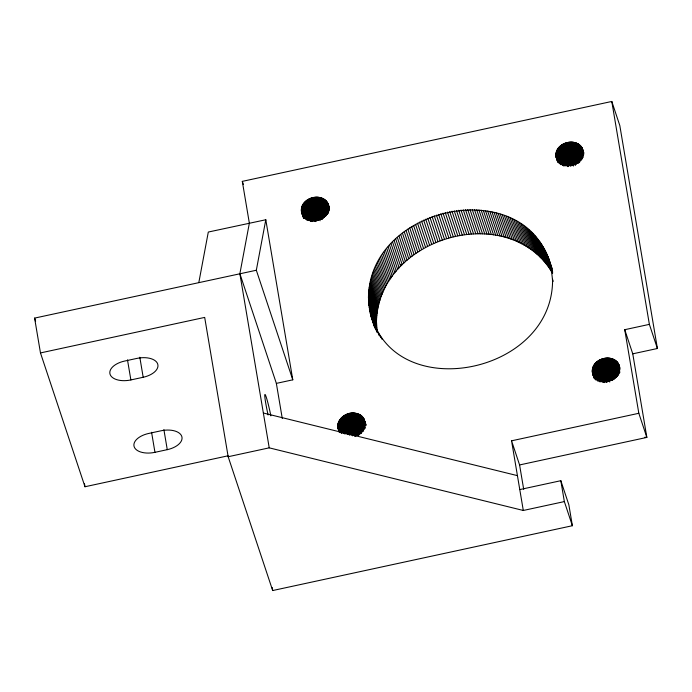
<?xml version="1.0" encoding="UTF-8"?>
<svg xmlns="http://www.w3.org/2000/svg" width="692" height="692" viewBox="0 0 692 692"><rect width="100%" height="100%" fill="white"/><g stroke="black" fill="none" stroke-linecap="round" stroke-linejoin="round"><path stroke-width="1.04" d="M368.447 297.56C369.805 198.362 545.192 171.01 552.579 281.255C551.213 380.453 375.834 407.804 368.447 297.56L376.474 321.693L377.105 331.347L369.078 307.213M376.474 321.693C378.126 238.109 507.781 199.339 551.974 272.224L543.947 248.099M328.164 204.374C332.904 219.295 306.703 227.893 301.747 213.006C297.707 196.839 326.771 190.222 329.167 207.392M339.668 432.007C332.696 421.791 346.519 409.967 356.743 413.539C369.346 416.108 366.094 434.265 354.693 436.055M555.892 155.12C555.719 140.26 582.413 136.661 583.269 152.698C583.442 167.55 556.749 171.158 555.892 155.12L557.899 161.15M592.291 371.059C592.118 356.207 618.812 352.6 619.66 368.637C619.842 383.498 593.139 387.096 592.291 371.059L594.964 379.104M198.82 282.578L208.301 232.045L265.797 219.753L292.785 379.83L276.359 383.385L239.873 273.703L249.354 223.17L242.312 181.373L611.797 101.456L619.824 125.589L657.4 348.5L632.765 353.828L624.738 329.695L649.373 324.366L657.4 348.5M292.785 379.83L256.325 270.243L265.797 219.753M228.152 455.777L84.986 486.744L40.473 352.929L34.6 318.104L256.325 270.243M40.473 352.929L204.685 317.412L228.17 456.729L272.683 590.544L572.379 525.721L568.859 504.823L560.831 480.698L519.779 489.573M130.875 379.934L143.183 377.27A18.104 9.861 -9.6 0 0 157.698 364.018A18.104 9.861 -9.6 0 0 136.912 358.404L124.595 361.068A18.104 9.861 -9.6 0 0 110.08 374.32A18.104 9.861 -9.6 0 0 130.875 379.934L127.492 359.883M154.956 452.326L167.265 449.662A18.104 9.861 -9.6 0 0 181.78 436.41A18.104 9.861 -9.6 0 0 160.994 430.796L148.676 433.46A18.104 9.861 -9.6 0 0 134.161 446.712A18.104 9.861 -9.6 0 0 154.956 452.326L151.574 432.275M228.17 456.729L269.223 447.845L523.299 510.471L564.352 501.588L572.379 525.721M511.561 440.813L638.828 413.288L646.856 437.413L519.588 464.946L511.561 440.813L523.299 510.471M400.685 264.707L402.19 264.707L394.163 240.574M644.875 437.214L646.856 437.413L632.765 353.828M263.358 413.02L517.434 475.638M582.249 148.27L583.797 152.984M581.981 147.768L583.659 152.794M581.687 147.275L583.693 153.313M581.358 146.799L583.693 153.84M581.003 146.341L583.676 154.385M580.614 145.908L583.624 154.956M580.207 145.484L583.546 155.536M579.766 145.086L583.114 155.138M579.308 144.706L582.984 155.769M578.823 144.351L583.174 157.421M578.322 144.014L582.664 157.084M577.794 143.711L582.474 157.785M577.24 143.426L582.257 158.503M576.678 143.166L582.033 159.246M576.099 142.933L581.444 159.013M575.493 142.725L581.185 159.817M574.888 142.543L580.908 160.639M574.256 142.388L580.277 160.483M573.625 142.267L579.974 161.366M572.976 142.163L579.662 162.274M572.319 142.094L579.014 162.205M571.661 142.059L578.685 163.174M570.995 142.042L578.019 163.156M570.32 142.059L577.344 163.174M569.654 142.111L576.678 163.225M568.98 142.18L576.341 164.298M568.314 142.284L575.666 164.402M567.639 142.414L575.337 165.535M566.982 142.569L574.343 164.687M566.324 142.76L573.685 164.878M565.675 142.967L573.365 166.089M565.035 143.209L572.396 165.327M564.413 143.469L571.765 165.587M563.79 143.754L571.151 165.881M563.193 144.074L570.554 166.192M562.605 144.412L569.628 165.526M562.034 144.766L569.058 165.881M561.489 145.156L568.513 166.262M560.952 145.554L567.976 166.668M560.442 145.977L567.129 166.089M559.958 146.419L566.307 165.526M559.491 146.877L565.84 165.985M559.049 147.361L565.07 165.457M558.634 147.854L564.655 165.95M558.245 148.356L563.928 165.449M557.882 148.884L563.565 165.976M557.544 149.411L562.899 165.5M557.242 149.956L562.259 165.042M556.965 150.51L561.644 164.584M556.723 151.072L561.065 164.142M556.506 151.643L560.849 164.713M556.325 152.214L560.001 163.277M556.169 152.794L559.854 163.857M556.057 153.373L559.396 163.433M555.97 153.953L558.98 163.009M555.918 154.541L558.591 162.585M555.91 155.7L557.916 161.729M555.953 156.271L557.847 162.058M556.031 156.833L557.674 162.04M618.648 364.217L619.764 367.279M618.38 363.707L619.721 367.729M618.077 363.222L619.755 368.248M617.757 362.746L619.764 368.775M617.394 362.288L619.738 369.329M617.013 361.847L619.686 369.891M616.607 361.432L619.617 370.48M616.165 361.025L619.842 372.088M615.707 360.653L619.721 372.72M615.223 360.29L619.236 372.357M614.712 359.961L619.063 373.031M614.185 359.65L618.873 373.732M613.64 359.364L618.657 374.45M613.077 359.105L618.423 375.194M612.489 358.871L617.844 374.96M611.892 358.664L617.584 375.756M611.278 358.482L617.299 376.586M610.655 358.335L616.676 376.431M610.015 358.205L616.373 377.313M609.375 358.11L615.724 377.218M608.718 358.041L615.404 378.152M608.06 357.998L614.747 378.109M607.394 357.989L614.418 379.104M606.72 358.006L613.743 379.121M606.054 358.049L613.077 379.164M605.379 358.127L612.74 380.245M604.704 358.231L612.065 380.349M604.038 358.361L611.399 380.479M603.381 358.517L610.733 380.635M602.723 358.698L610.084 380.816M602.075 358.914L609.764 382.036M601.434 359.148L608.796 381.266M600.803 359.416L608.164 381.534M600.189 359.702L607.55 381.82M599.592 360.013L606.945 382.14M599.004 360.35L606.365 382.477M598.433 360.714L605.457 381.828M597.879 361.094L604.903 382.209M597.352 361.501L604.375 382.615M596.841 361.925L603.528 382.027M596.348 362.366L603.043 382.477M595.89 362.824L602.239 381.932M595.44 363.3L601.46 381.404M595.025 363.793L601.045 381.897M594.636 364.303L600.327 381.396M594.272 364.822L599.964 381.915M593.944 365.359L599.289 381.448M593.641 365.904L598.658 380.981M593.364 366.457L598.044 380.531M593.113 367.019L597.802 381.093M592.906 367.582L597.248 380.661M592.724 368.161L596.4 379.216M592.568 368.741L596.244 379.796M592.447 369.32L595.795 379.372M592.369 369.9L595.708 379.951M592.309 370.48L594.99 378.524M592.309 371.639L594.644 378.68M592.352 372.209L594.359 378.247M592.43 372.78L594.307 378.507M592.689 373.896L593.693 376.906M548.756 258.557L551.939 268.245M548.081 256.767L551.784 268.081M547.355 254.985L551.905 268.937M546.585 253.229L551.931 269.318M545.754 251.499L552.64 271.826M551.654 269.69L552.657 272.709M544.872 249.786L552.571 272.907M551.948 271.593L552.614 273.608M542.961 246.43L550.988 270.563M541.931 244.795L549.958 268.928M540.85 243.186L548.877 267.32M552.562 279.308L553.228 281.315M539.725 241.603L547.753 265.737M538.549 240.046L546.576 264.18M537.329 238.524L545.357 262.657M536.058 237.036L544.085 261.161M534.743 235.574L542.77 259.699M533.385 234.138L541.412 258.272M531.984 232.746L540.011 256.879M530.539 231.387L538.566 255.512M529.051 230.055L537.078 254.189M527.52 228.767L535.547 252.9M525.955 227.512L533.982 251.646M524.346 226.293L532.373 250.426M522.694 225.116L530.721 249.25M521.007 223.974L529.034 248.108M519.285 222.876L527.313 247.001M517.529 221.812L525.557 245.945M515.739 220.791L523.766 244.925M513.914 219.814L521.941 243.947M512.063 218.88L520.09 243.004M510.168 217.98L518.196 242.113M508.257 217.132L516.284 241.257M506.31 216.319L514.338 240.453M504.338 215.558L512.365 239.692M502.331 214.84L510.359 238.965M500.307 214.165L508.335 238.29M498.257 213.534L506.284 237.667M496.19 212.954L504.217 237.079M494.097 212.409L502.124 236.543M491.977 211.925L500.005 236.05M489.849 211.475L497.877 235.609M487.696 211.077L495.723 235.211M485.533 210.731L493.56 234.856M483.345 210.429L491.372 234.553M481.148 210.169L489.183 234.303M478.942 209.961L486.969 234.095M476.727 209.806L484.755 233.931M474.496 209.693L482.523 233.818M472.255 209.624L480.283 233.758M470.015 209.615L478.042 233.74M467.766 209.641L475.793 233.775M465.508 209.728L473.536 233.853M463.251 209.849L471.278 233.982M460.993 210.031L469.02 234.155M458.735 210.256L466.763 234.38M456.478 210.524L464.505 234.657M454.22 210.844L462.247 234.977M451.962 211.207L459.99 235.341M449.722 211.622L457.749 235.756M447.473 212.081L455.5 236.214M445.241 212.591L453.269 236.725M443.018 213.145L451.046 237.278M440.804 213.742L448.831 237.875M438.607 214.39L446.634 238.524M436.418 215.082L444.446 239.207M434.247 215.817L442.274 239.942M432.085 216.596L440.112 240.721M429.948 217.418L437.975 241.543M427.829 218.283L435.856 242.416M425.718 219.191L433.746 243.325M423.642 220.142L431.67 244.276M421.584 221.137L429.611 245.271M419.542 222.167L427.57 246.3M417.536 223.248L425.563 247.373M415.546 224.364L423.573 248.489M413.591 225.514L421.618 249.648M411.662 226.708L419.689 250.841M409.759 227.936L417.786 252.07M407.891 229.208L415.918 253.333M406.057 230.505L414.084 254.639M404.249 231.846L412.276 255.979M402.476 233.221L410.503 257.346M400.737 234.631L408.764 258.756M399.042 236.067L407.069 260.201M397.372 237.538L405.4 261.671M395.746 239.043L403.773 263.176M392.615 242.139L400.642 266.273M391.11 243.731L399.137 267.865M389.648 245.357L397.675 269.482M388.229 247.001L396.257 271.126M386.845 248.67L394.873 272.804M385.513 250.366L393.54 274.499M384.224 252.087L392.252 276.22M382.987 253.826L391.015 277.959M381.785 255.59L389.812 279.724M380.643 257.372L388.67 281.506M379.545 259.18L387.572 283.313M378.489 260.996L386.517 285.13M377.486 262.839L385.513 286.972M376.534 264.69L384.562 288.823M375.635 266.567L383.662 290.692M374.787 268.444L382.814 292.578M373.991 270.338L382.019 294.472M373.239 272.25L381.266 296.384M372.547 274.17L380.574 298.295M371.907 276.091L379.934 300.224M371.319 278.028L379.346 302.162M370.782 279.975L378.809 304.099M370.307 281.921L378.334 306.046M369.883 283.867L377.91 308.001M369.511 285.822L377.538 309.955M369.191 287.786L377.218 311.91M368.931 289.74L376.958 313.874M368.732 291.695L376.759 315.829M368.577 293.659L376.604 317.784M368.481 295.614L376.509 319.739M381.292 337.212L381.967 339.218M368.455 299.506L376.483 323.64M380.168 335.629L380.834 337.635M368.533 301.444L376.56 325.577M379.086 334.02L379.752 336.027M368.654 303.381L376.682 327.506M378.057 332.376L379.06 335.395M368.836 305.302L376.863 329.435M377.079 330.715L377.745 332.731M376.145 329.029L377.149 332.048M369.372 309.116L377.062 332.247M369.718 311.011L376.266 330.335M374.441 325.577L375.107 327.593M370.116 312.888L375.133 327.973M370.575 314.756L374.943 328.077M371.085 316.607L374.433 326.659M327.714 203.327L329.15 207.479M327.446 202.825L329.115 207.851M327.143 202.332L329.15 208.361M326.814 201.856L329.158 208.898M326.46 201.398L329.141 209.442M326.079 200.957L329.089 210.005M325.664 200.542L329.011 210.593M325.231 200.144L328.908 211.198M324.773 199.763L328.449 210.818M324.288 199.408L328.302 211.467M323.778 199.071L328.466 213.145M323.25 198.76L327.939 212.842M322.706 198.474L327.723 213.56M322.143 198.215L327.489 214.304M321.555 197.981L326.909 214.07M320.958 197.774L326.641 214.866M320.344 197.601L326.365 215.696M319.721 197.445L325.742 215.541M319.081 197.315L325.439 216.423M318.441 197.22L324.79 216.328M317.784 197.151L324.47 217.262M317.118 197.116L323.813 217.219M316.452 197.099L323.475 218.214M315.786 197.116L322.809 218.231M315.111 197.159L322.472 219.286M314.445 197.237L321.797 219.355M313.77 197.341L321.131 219.459M313.104 197.471L320.465 219.589M312.447 197.627L320.137 220.748M311.789 197.808L319.142 219.926M311.14 198.024L318.493 220.142M310.5 198.258L317.862 220.376M309.869 198.526L317.23 220.644M309.255 198.812L316.616 220.93M308.658 199.123L316.01 221.25M308.07 199.46L315.422 221.587M307.499 199.824L314.523 220.938M306.945 200.204L313.969 221.319M306.418 200.611L313.104 220.722M305.907 201.035L312.594 221.146M305.414 201.476L312.109 221.587M304.947 201.934L311.305 221.042M304.506 202.41L310.864 221.518M304.091 202.903L310.111 221.007M303.702 203.413L309.393 220.506M303.338 203.932L308.693 220.021M303.01 204.469L308.355 220.558M302.698 205.014L307.715 220.091M302.43 205.567L307.11 219.641M302.179 206.13L306.867 220.203M301.963 206.7L305.976 218.758M301.781 207.271L305.795 219.338M301.634 207.851L304.982 217.902M301.513 208.43L304.861 218.482M301.427 209.01L304.437 218.058M301.375 209.59L304.385 218.646M301.357 210.178L303.935 218.075M301.366 210.749L303.71 217.79M301.418 211.328L303.641 218.118M301.608 212.453L303.139 217.098M364.113 419.274L365.878 424.43M363.845 418.764L365.852 424.802M363.542 418.271L365.886 425.312M363.213 417.804L365.791 425.701M362.859 417.345L365.532 425.39M362.478 416.904L365.151 424.949M362.063 416.48L365.073 425.528M361.631 416.082L364.969 426.134M361.172 415.702L365.186 427.768M360.688 415.347L365.03 428.417M360.177 415.018L364.528 428.088M359.65 414.707L364.329 428.78M359.105 414.422L364.122 429.507M358.534 414.162L363.551 429.248M357.954 413.928L363.637 431.021M357.357 413.721L363.041 430.813M356.743 413.539L362.764 431.635M356.12 413.383L362.141 431.488M355.48 413.262L361.838 432.362M354.832 413.167L361.527 433.27M354.183 413.098L360.869 433.209M353.517 413.055L360.212 433.166M352.851 413.046L359.875 434.161M352.185 413.063L359.209 434.178M351.51 413.107L358.871 435.225M350.844 413.176L358.197 435.303M350.169 413.28L357.53 435.398M349.503 413.409L356.864 435.527M348.837 413.565L356.198 435.692M348.188 413.755L355.541 435.873M347.54 413.963L354.892 436.09M346.9 414.205L353.923 435.32M346.268 414.465L353.292 435.579M345.654 414.759L352.678 435.873M345.048 415.07L351.744 435.182M344.469 415.408L350.818 434.515M343.898 415.771L350.247 434.87M343.344 416.151L349.702 435.251M342.817 416.549L348.837 434.654M342.306 416.973L347.99 434.066M341.813 417.423L347.496 434.515M341.346 417.882L346.701 433.97M340.905 418.357L345.922 433.443M340.49 418.85L345.507 433.936M340.101 419.361L344.78 433.434M339.737 419.88L344.417 433.953M339.4 420.416L343.751 433.486M339.097 420.952L343.111 433.019M338.82 421.506L342.505 432.569M338.578 422.068L342.255 433.131M338.362 422.639L341.71 432.699M338.18 423.219L341.528 433.27M338.033 423.789L341.044 432.837M337.912 424.369L340.585 432.413M337.826 424.957L340.17 431.99M337.774 425.537L340.118 432.578M337.757 426.116L339.763 432.154M337.765 426.696L339.443 431.721M337.817 427.267L339.487 432.292M337.895 427.838L339.435 432.552M242.312 181.373L243.316 184.392M34.6 318.104L35.621 321.166M611.797 101.456L649.373 324.366M624.738 329.695L638.828 413.288M560.831 480.698L564.352 501.588M519.588 464.946L523.697 489.322M276.359 383.385L282.275 418.478M239.873 273.703L269.223 447.845M272.164 587.447L272.683 590.544M163.892 429.611L167.265 449.662M139.81 357.219L143.183 377.27M84.45 483.578L84.986 486.744M268.098 414.966A18.104 1.28 77.8 0 1 265.019 394.501A18.104 1.28 77.8 0 1 270.866 415.866"/></g></svg>
